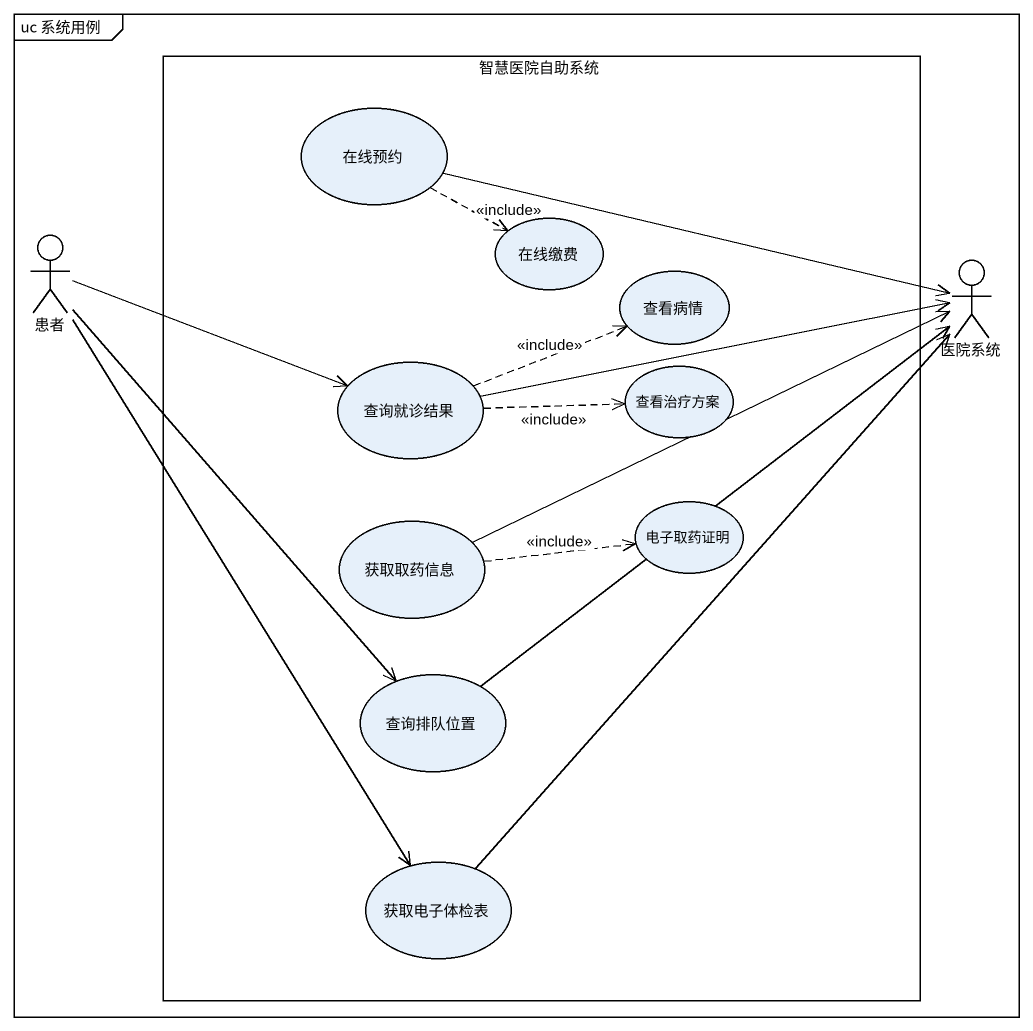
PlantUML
@startuml
mainframe uc 系统用例
rectangle 智慧医院自助系统 {
  usecase 在线预约
  usecase 在线缴费
  usecase 查看病情
  usecase 查询就诊结果
  usecase 查看治疗方案
  usecase 获取取药信息
  usecase 电子取药证明
  usecase 查询排队位置
  usecase 获取电子体检表
}
actor 患者
actor 医院系统
在线预约 .right.> 在线缴费 : <<include>>
在线预约 -right-> 医院系统
患者 -right-> 查询就诊结果
患者 --> 查询排队位置
患者 --> 获取电子体检表
查询就诊结果 .right.> 查看病情 : <<include>>
查询就诊结果 -right-> 医院系统
查询就诊结果 .right.> 查看治疗方案 : <<include>>
获取取药信息 -right-> 医院系统
获取取药信息 .right.> 电子取药证明 : <<include>>
查询排队位置 -up-> 医院系统
获取电子体检表 -up-> 医院系统
@enduml
